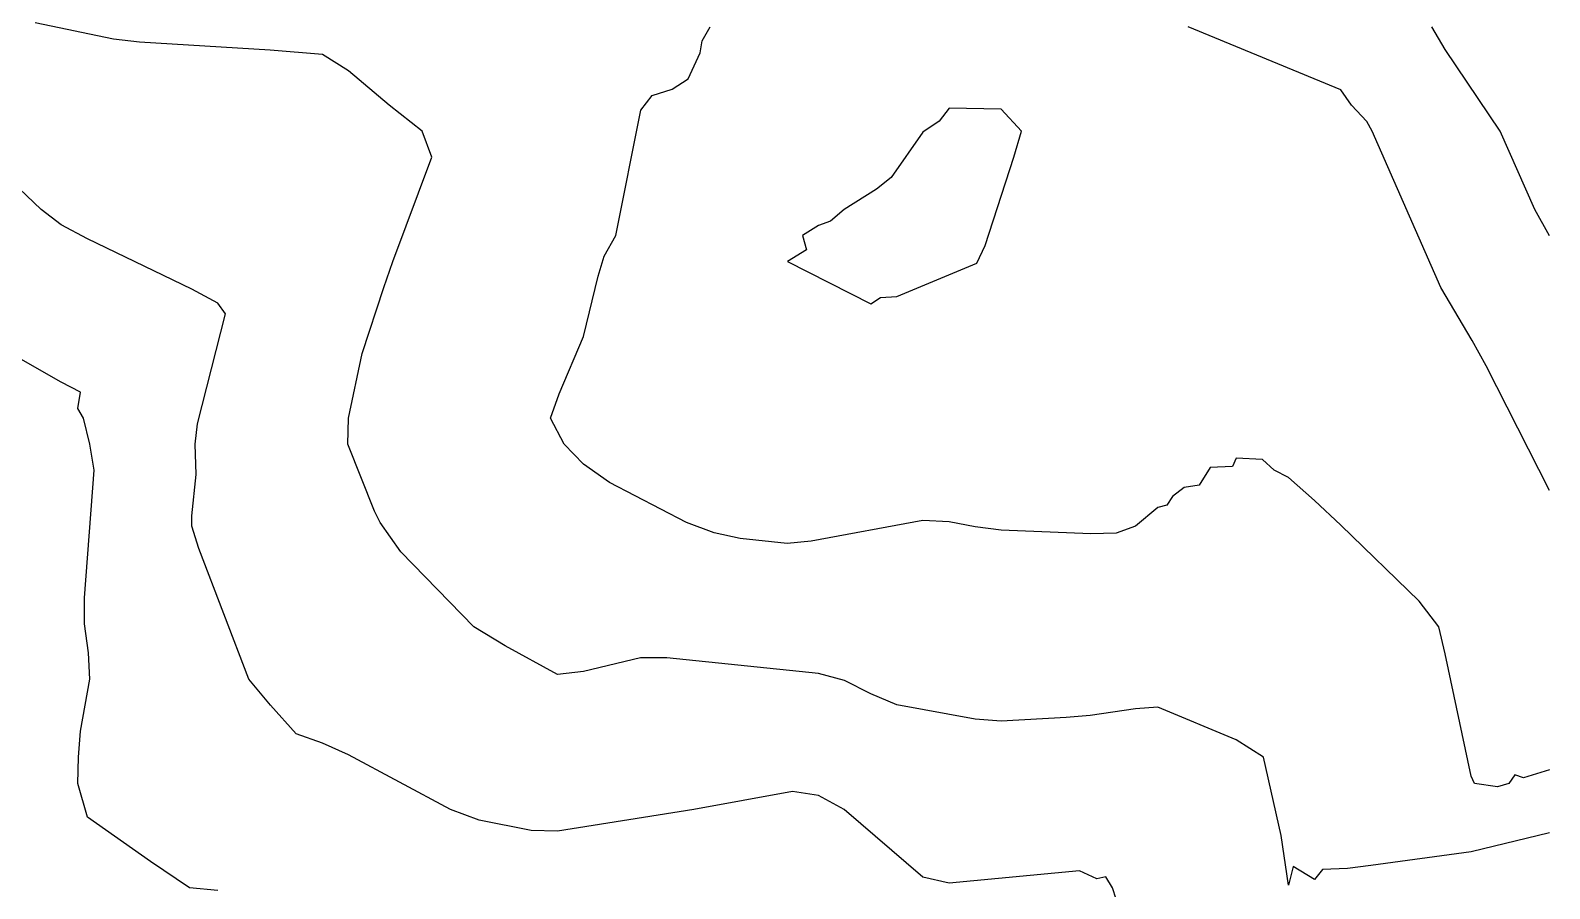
# Model space of a CAD drawing. Extents: x 4990 to 7010, y 3990 to 6010.
# Drawn here: x 6428 to 7010, y 4400 to 4729 of the extents above; entities that cross this region are included whole.
import ezdxf

# ---------------------------------------------------------------- set-up
doc = ezdxf.new("R2010")
doc.units = 0
doc.layers.add('Lines', color=7, linetype='Continuous')

msp = doc.modelspace()

# ---------------------------------------------------------------- linework, layer by layer
at = {"layer": 'Lines', "color": 0}
for p, q in [((6460, 4725.256, 185), (6430, 4731.466, 185)), ((6470, 4724.116, 185), (6460, 4725.256, 185)), ((6684.7, 4720, 195), (6685.416, 4724.584, 195)), ((6685.416, 4724.584, 195), (6688.479, 4730, 195)), ((6930, 4705.852, 205), (6871.536, 4730, 205)), ((6970, 4721.26, 215), (6964.893, 4730, 215)), ((6520, 4721.042, 185), (6470, 4724.116, 185)), ((6540, 4719.365, 185), (6520, 4721.042, 185)), ((6550, 4713.038, 185), (6540, 4719.365, 185)), ((6680.065, 4710, 195), (6684.7, 4720, 195)), ((6991.08, 4690, 215), (6970, 4721.26, 215)), ((6565.541, 4700, 185), (6550, 4713.038, 185)), ((6673.978, 4706.022, 195), (6680.065, 4710, 195)), ((6661.976, 4698.024, 195), (6666.31, 4703.69, 195)), ((6666.31, 4703.69, 195), (6673.978, 4706.022, 195)), ((6934.187, 4700, 205), (6930, 4705.852, 205)), ((6578.244, 4690, 185), (6565.541, 4700, 185)), ((6652.361, 4650, 195), (6661.976, 4698.024, 195)), ((6780, 4698.776, 205), (6776.217, 4693.783, 205)), ((6800, 4698.458, 205), (6780, 4698.776, 205)), ((6807.722, 4690, 205), (6800, 4698.458, 205)), ((6940, 4693.701, 205), (6934.187, 4700, 205)), ((6581.935, 4680, 185), (6578.244, 4690, 185)), ((6770, 4689.594, 205), (6757.787, 4672.213, 205)), ((6776.217, 4693.783, 205), (6770, 4689.594, 205)), ((6804.77, 4680, 205), (6807.722, 4690, 205)), ((6942.044, 4690, 205), (6940, 4693.701, 205)), ((6968.294, 4630, 205), (6942.044, 4690, 205)), ((7004.31, 4660, 215), (6991.08, 4690, 215)), ((6432.265, 4660, 175), (6410, 4681.1, 175)), ((6567.052, 4640, 185), (6581.935, 4680, 185)), ((6793.8, 4646.2, 205), (6804.77, 4680, 205)), ((6757.787, 4672.213, 205), (6752.246, 4667.754, 205)), ((6752.246, 4667.754, 205), (6739.884, 4660, 205)), ((6440, 4654.128, 175), (6432.265, 4660, 175)), ((6734.585, 4655.415, 205), (6730, 4653.8, 205)), ((6739.884, 4660, 205), (6734.585, 4655.415, 205)), ((7010, 4649.902, 215), (7004.31, 4660, 215)), ((6450, 4648.743, 175), (6440, 4654.128, 175)), ((6490, 4629.386, 175), (6450, 4648.743, 175)), ((6647.94, 4642.06, 195), (6652.361, 4650, 195)), ((6730, 4653.8, 205), (6723.942, 4650, 205)), ((6723.942, 4650, 205), (6725.455, 4644.545, 205)), ((6725.455, 4644.545, 205), (6718.168, 4640, 205)), ((6790.651, 4639.349, 205), (6793.8, 4646.2, 205)), ((6563.538, 4630, 185), (6567.052, 4640, 185)), ((6645.566, 4634.434, 195), (6647.94, 4642.06, 195)), ((6718.168, 4640, 205), (6750, 4623.792, 205)), ((6760, 4626.654, 205), (6790.651, 4639.349, 205)), ((6640, 4611.311, 195), (6645.566, 4634.434, 195)), ((6500, 4624.094, 175), (6490, 4629.386, 175)), ((6555.29, 4604.71, 185), (6563.538, 4630, 185)), ((6750, 4623.792, 205), (6753.812, 4626.188, 205)), ((6753.812, 4626.188, 205), (6760, 4626.654, 205)), ((6980.313, 4609.687, 205), (6968.294, 4630, 205)), ((6440, 4593.752, 165), (6393.97, 4620, 165)), ((6492.146, 4577.854, 175), (6502.902, 4620, 175)), ((6502.902, 4620, 175), (6500, 4624.094, 175)), ((6630.681, 4589.319, 195), (6640, 4611.311, 195)), ((6985.685, 4600, 205), (6980.313, 4609.687, 205)), ((6550.016, 4580, 185), (6555.29, 4604.71, 185)), ((7010, 4552.223, 205), (6985.685, 4600, 205)), ((6447.33, 4590, 165), (6440, 4593.752, 165)), ((6446.377, 4583.623, 165), (6447.33, 4590, 165)), ((6627.396, 4580, 195), (6630.681, 4589.319, 195)), ((6448.579, 4580, 165), (6446.377, 4583.623, 165)), ((6450.938, 4570, 165), (6448.579, 4580, 165)), ((6549.811, 4570, 185), (6550.016, 4580, 185)), ((6632.595, 4570, 195), (6627.396, 4580, 195)), ((6491.231, 4570, 175), (6492.146, 4577.854, 175)), ((6452.626, 4560, 165), (6450.938, 4570, 165)), ((6491.657, 4558.343, 175), (6491.231, 4570, 175)), ((6560, 4544.309, 185), (6549.811, 4570, 185)), ((6640, 4562.377, 195), (6632.595, 4570, 195)), ((6650, 4555.346, 195), (6640, 4562.377, 195)), ((6888.522, 4561.478, 195), (6880, 4561.029, 195)), ((6890, 4564.641, 195), (6888.522, 4561.478, 195)), ((6900, 4564.095, 195), (6890, 4564.641, 195)), ((6904.494, 4560, 195), (6900, 4564.095, 195)), ((6448.914, 4511.086, 165), (6452.626, 4560, 165)), ((6490, 4542.604, 175), (6491.657, 4558.343, 175)), ((6880, 4561.029, 195), (6875.739, 4554.261, 195)), ((6910, 4557.214, 195), (6904.494, 4560, 195)), ((6920, 4548.412, 195), (6910, 4557.214, 195)), ((6679.504, 4540, 195), (6650, 4555.346, 195)), ((6865.616, 4550, 195), (6863.416, 4546.584, 195)), ((6870, 4553.361, 195), (6865.616, 4550, 195)), ((6875.739, 4554.261, 195), (6870, 4553.361, 195)), ((6562.149, 4540, 185), (6560, 4544.309, 185)), ((6860, 4545.693, 195), (6851.447, 4538.553, 195)), ((6863.416, 4546.584, 195), (6860, 4545.693, 195)), ((6930, 4538.965, 195), (6920, 4548.412, 195)), ((6490, 4538.616, 175), (6490, 4542.604, 175)), ((6492.754, 4530, 175), (6490, 4538.616, 175)), ((6570, 4528.699, 185), (6562.149, 4540, 185)), ((6690, 4536.063, 195), (6679.504, 4540, 195)), ((6770, 4540.723, 195), (6727.197, 4532.803, 195)), ((6780, 4540.204, 195), (6770, 4540.723, 195)), ((6790, 4538.279, 195), (6780, 4540.204, 195)), ((6800, 4537.015, 195), (6790, 4538.279, 195)), ((6851.447, 4538.553, 195), (6844.045, 4535.955, 195)), ((6960, 4509.813, 195), (6930, 4538.965, 195)), ((6700, 4533.837, 195), (6690, 4536.063, 195)), ((6718.033, 4531.967, 195), (6700, 4533.837, 195)), ((6727.197, 4532.803, 195), (6718.033, 4531.967, 195)), ((6834.332, 4535.668, 195), (6800, 4537.015, 195)), ((6844.045, 4535.955, 195), (6834.332, 4535.668, 195)), ((6511.823, 4480, 175), (6492.754, 4530, 175)), ((6598.066, 4500, 185), (6570, 4528.699, 185)), ((6448.848, 4501.152, 165), (6448.914, 4511.086, 165)), ((6967.523, 4500, 195), (6960, 4509.813, 195)), ((6450.455, 4490, 165), (6448.848, 4501.152, 165)), ((6610, 4492.699, 185), (6598.066, 4500, 185)), ((6970, 4489.649, 195), (6967.523, 4500, 195)), ((6630, 4481.774, 185), (6610, 4492.699, 185)), ((6450.916, 4480, 165), (6450.455, 4490, 165)), ((6661.853, 4488.147, 185), (6640, 4482.92, 185)), ((6671.886, 4488.114, 185), (6661.853, 4488.147, 185)), ((6730, 4482.102, 185), (6671.886, 4488.114, 185)), ((6980, 4442.747, 195), (6970, 4489.649, 195)), ((6447.337, 4460, 165), (6450.916, 4480, 165)), ((6520.094, 4470, 175), (6511.823, 4480, 175)), ((6640, 4482.92, 185), (6630, 4481.774, 185)), ((6740, 4479.411, 185), (6730, 4482.102, 185)), ((6750, 4474.306, 185), (6740, 4479.411, 185)), ((6759.961, 4470.039, 185), (6750, 4474.306, 185)), ((6530, 4458.96, 175), (6520.094, 4470, 175)), ((6790, 4464.634, 185), (6759.961, 4470.039, 185)), ((6851.457, 4468.543, 185), (6834.016, 4465.984, 185)), ((6860, 4469.152, 185), (6851.457, 4468.543, 185)), ((6890, 4456.705, 185), (6860, 4469.152, 185)), ((6800, 4463.819, 185), (6790, 4464.634, 185)), ((6824.807, 4465.193, 185), (6800, 4463.819, 185)), ((6834.016, 4465.984, 185), (6824.807, 4465.193, 185)), ((6446.624, 4450, 165), (6447.337, 4460, 165)), ((6540, 4455.375, 175), (6530, 4458.96, 175)), ((6900.391, 4450, 185), (6890, 4456.705, 185)), ((6550, 4450.877, 175), (6540, 4455.375, 175)), ((6589.127, 4430, 175), (6550, 4450.877, 175)), ((6446.343, 4440, 165), (6446.624, 4450, 165)), ((6907.212, 4420, 185), (6900.391, 4450, 185)), ((7010, 4445.19, 195), (7000, 4442.186, 195)), ((6450, 4427.056, 165), (6446.343, 4440, 165)), ((6981.26, 4440, 195), (6980, 4442.747, 195)), ((6990, 4438.62, 195), (6981.26, 4440, 195)), ((6994.339, 4440, 195), (6990, 4438.62, 195)), ((6996.718, 4443.282, 195), (6994.339, 4440, 195)), ((7000, 4442.186, 195), (6996.718, 4443.282, 195)), ((6720, 4436.882, 175), (6682.298, 4430, 175)), ((6730, 4435.376, 175), (6720, 4436.882, 175)), ((6739.796, 4430, 175), (6730, 4435.376, 175)), ((6600, 4425.875, 175), (6589.127, 4430, 175)), ((6682.298, 4430, 175), (6630, 4421.727, 175)), ((6770, 4404.095, 175), (6739.796, 4430, 175)), ((6474.229, 4410, 165), (6450, 4427.056, 165)), ((6620, 4421.886, 175), (6600, 4425.875, 175)), ((6630, 4421.727, 175), (6620, 4421.886, 175)), ((6910, 4401.049, 185), (6907.212, 4420, 185)), ((7010, 4421.048, 185), (6980, 4413.709, 185)), ((6980, 4413.709, 185), (6941.526, 4408.474, 185)), ((6489.104, 4400, 165), (6474.229, 4410, 165)), ((6830, 4406.483, 175), (6780, 4401.706, 175)), ((6836.623, 4403.377, 175), (6830, 4406.483, 175)), ((6911.851, 4408.149, 185), (6910, 4401.049, 185)), ((6920, 4403.103, 185), (6911.851, 4408.149, 185)), ((6923.014, 4406.986, 185), (6920, 4403.103, 185)), ((6932.576, 4407.424, 185), (6923.014, 4406.986, 185)), ((6941.526, 4408.474, 185), (6932.576, 4407.424, 185)), ((6500, 4398.965, 165), (6489.104, 4400, 165)), ((6780, 4401.706, 175), (6770, 4404.095, 175)), ((6840, 4404.161, 175), (6836.623, 4403.377, 175)), ((6842.625, 4400, 175), (6840, 4404.161, 175)), ((6855.448, 4360, 175), (6842.625, 4400, 175))]:
    msp.add_line(p, q, dxfattribs=at)

doc.saveas('drawing.dxf')
